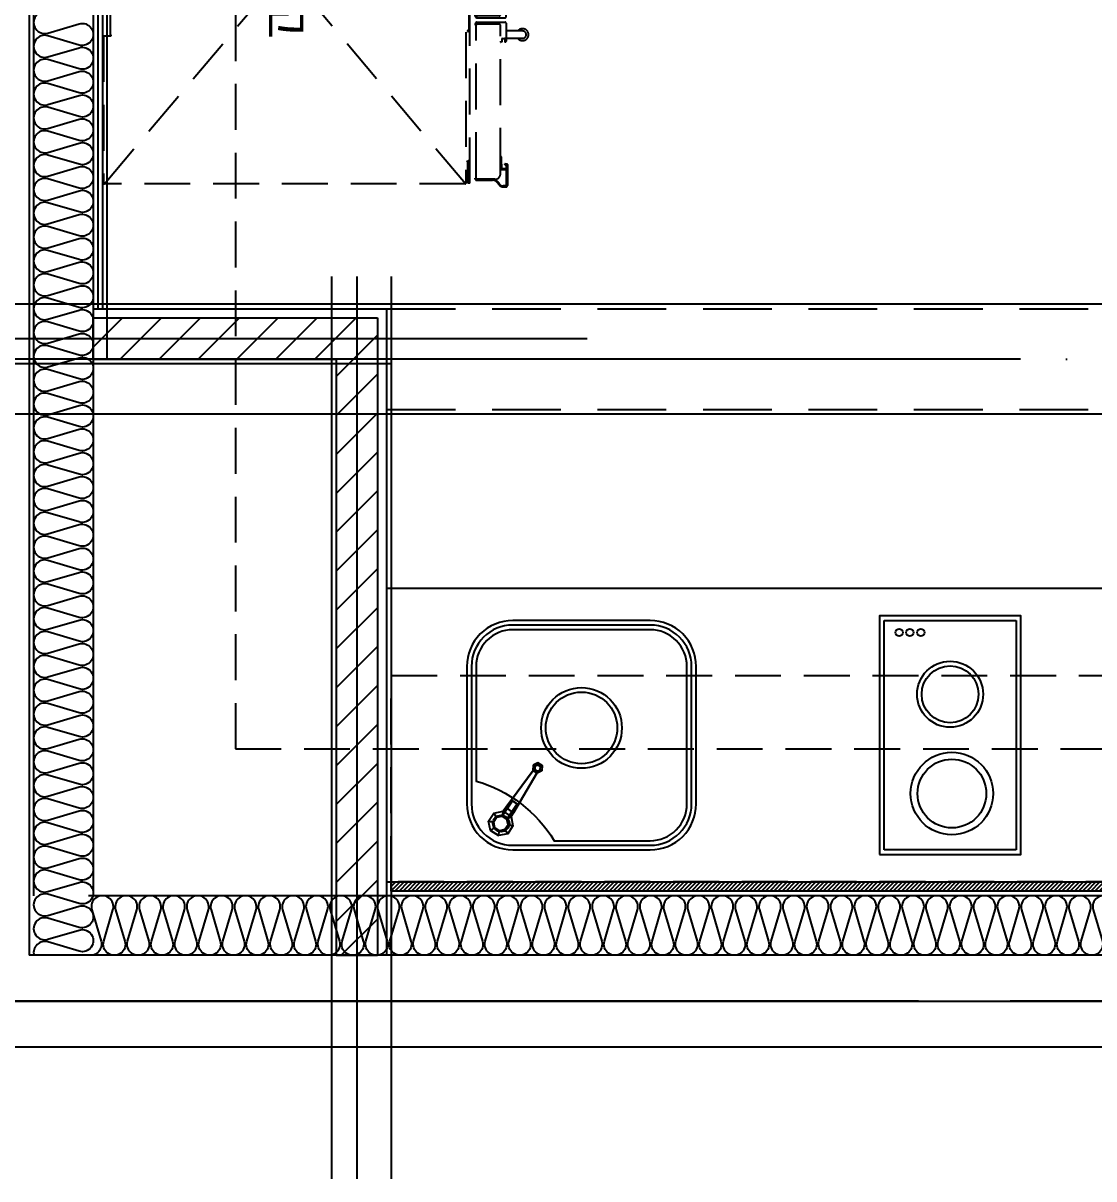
# Model space of a CAD drawing. Header units: millimetres. Extents: x 840000 to 1054178, y 0 to 59400.
# Drawn here: x 869549 to 871885, y 14583 to 17103 of the extents above; entities that cross this region are included whole.
import ezdxf
from ezdxf.enums import TextEntityAlignment as Align
from ezdxf.xclip import XClip

# ---------------------------------------------------------------- set-up
doc = ezdxf.new("R2010")
doc.units = ezdxf.units.MM
doc.header["$LTSCALE"] = 100
doc.header["$XCLIPFRAME"] = 0
for name, pattern in [('X - 단위세대 확장형$0$CEN', [62, 60, -1, 0, -1]), ('X - 단위세대 확장형$0$HID', [1.5, 1, -0.5]), ('X - 단위세대 확장형$0$xr-49D(확)$0$HID', [2.3, 1.5, -0.8]), ('X - 평면도$0$CEN', [62, 60, -1, 0, -1])]:
    doc.linetypes.add(name, pattern=pattern)
for name, color, linetype in [('SYM', 7, 'Continuous'), ('X - 단위세대 확장형$0$A-CEN', 1, 'X - 단위세대 확장형$0$CEN'), ('X - 단위세대 확장형$0$A-FIN', 8, 'Continuous'), ('X - 단위세대 확장형$0$A-GIP', 6, 'Continuous'), ('X - 단위세대 확장형$0$A-INS', 9, 'Continuous'), ('X - 단위세대 확장형$0$A-WALB', 3, 'Continuous'), ('X - 단위세대 확장형$0$AA-WAXM-CONC', 2, 'Continuous'), ('X - 단위세대 확장형$0$AA-XXXX-CNTL', 1, 'X - 단위세대 확장형$0$CEN'), ('X - 단위세대 확장형$0$AA-XXXX-PATT', 8, 'Continuous'), ('X - 단위세대 확장형$0$F-KIT', 6, 'Continuous'), ('X - 단위세대 확장형$0$X-55$0$02_F-KIT', 6, 'Continuous'), ('X - 단위세대 확장형$0$X-55$0$AA-FFXM-KICH', 4, 'Continuous'), ('X - 단위세대 확장형$0$X-55$0$AA-XXXX-FINL', 6, 'Continuous'), ('X - 단위세대 확장형$0$xr-49D(확)$0$AA-XXXX-HIDL2', 7, 'X - 단위세대 확장형$0$xr-49D(확)$0$HID'), ('X - 단위세대 확장형$0$결로방지단열재', 7, 'X - 단위세대 확장형$0$HID'), ('X - 평면도$0$A-CEN', 1, 'X - 평면도$0$CEN'), ('X - 평면도$0$AA-XXXX-CNTL', 1, 'X - 평면도$0$CEN')]:
    doc.layers.add(name, color=color, linetype=linetype)
doc.layers.add('X - 단위세대 확장형$0$A-MC', color=171, linetype='Continuous', plot=False)
doc.layers.add('X - 단위세대 확장형$0$DEFPOINT', color=163, linetype='Continuous', plot=False)
doc.styles.add('X - 단위세대 확장형$0$X-55$0$맑은 고딕', font='malgun.ttf')

# ---------------------------------------------------------------- blocks, each defined once
blk = doc.blocks.new('X - 단위세대 확장형$0$X-55$0$C14E34527')
at = {"layer": 'X - 단위세대 확장형$0$X-55$0$AA-FFXM-KICH', "color": 8, "linetype": 'Continuous', "ltscale": 0.5}
blk.add_line((87.2, 116.4), (65.1, 83.1), dxfattribs=at)
for points in [[(112.8, 147.5), (116.9, 127.2), (105.5, 109.9), (85.2, 105.8), (67.9, 117.2), (63.8, 137.5), (75.2, 154.8), (95.5, 158.9)], [(103.8, 141.4), (106.3, 129.3), (99.4, 118.9), (87.2, 116.4), (76.9, 123.3), (74.4, 135.5), (81.2, 145.8), (93.4, 148.3)], [(103.8, 141.4), (106.3, 129.3), (99.4, 118.9), (87.2, 116.4), (76.9, 123.3), (74.4, 135.5), (81.2, 145.8), (93.4, 148.3)]]:
    blk.add_lwpolyline(points, close=True, dxfattribs=at)
blk.add_circle((89.7, 132.3), 18, dxfattribs=at)
for points in [[(75.2, 154.8), (81.2, 145.8), (74.4, 135.5), (63.8, 137.5)], [(95.5, 158.9), (93.4, 148.3), (81.2, 145.8), (75.2, 154.8)], [(112.8, 147.5), (95.5, 158.9), (93.4, 148.3), (103.8, 141.4)], [(67.9, 117.2), (63.8, 137.5), (74.4, 135.5), (76.9, 123.3)], [(105.5, 109.9), (99.4, 118.9), (106.3, 129.3), (116.9, 127.2)], [(116.9, 127.2), (106.3, 129.3), (103.8, 141.4), (112.8, 147.5)], [(79.6, 97.5), (62.4, 108.9), (11.5, 22.7), (20.1, 16.9)], [(11.5, 22.7), (11.5, 22.7), (62.4, 108.9)], [(11.5, 22.7), (62.4, 108.9), (79.6, 97.5), (20.1, 16.9)], [(76.9, 123.3), (87.2, 116.4), (65.1, 83.1), (54.8, 89.9)], [(65.1, 83.1), (54.8, 89.9), (76.9, 123.3), (87.2, 116.4)], [(54.8, 89.9), (76.9, 123.3), (76.9, 123.3), (54.8, 89.9)], [(67.9, 117.2), (62.4, 108.9), (62.4, 108.9), (76.9, 123.3)], [(62.4, 108.9), (76.9, 123.3), (87.2, 116.4), (79.6, 97.5)], [(67.9, 117.2), (62.4, 108.9), (79.6, 97.5), (85.2, 105.8)], [(87.2, 116.4), (65.1, 83.1), (87.2, 116.4)], [(85.2, 105.8), (87.2, 116.4), (76.9, 123.3), (67.9, 117.2)], [(79.6, 97.5), (85.2, 105.8), (87.2, 116.4), (79.6, 97.5)], [(105.5, 109.9), (85.2, 105.8), (87.2, 116.4), (99.4, 118.9)], [(20.1, 16.9), (20.1, 16.9), (79.6, 97.5)], [(0.7, 17.8), (4.5, 15.3), (4.1, 8.4), (0, 6.3)], [(0, 6.3), (9.6, 0), (9.9, 4.6), (4.1, 8.4)], [(19.9, 5.1), (16, 7.7), (9.9, 4.6), (9.6, 0)], [(10.7, 18.3), (11.5, 22.7), (20.1, 16.9), (16.4, 14.5)], [(11.5, 22.7), (11, 22.9), (20.6, 16.6), (20.1, 16.9)]]:
    blk.add_3dface(points, dxfattribs=at)
for points, invisible_edges in [([(93.4, 148.3), (81.2, 145.8), (74.4, 135.5), (76.9, 123.3)], 8), ([(103.8, 141.4), (93.4, 148.3), (76.9, 123.3), (87.2, 116.4)], 10), ([(87.2, 116.4), (99.4, 118.9), (106.3, 129.3), (103.8, 141.4)], 8), ([(4.5, 15.3), (0.7, 17.8), (11, 22.9), (11.5, 22.7)], 8), ([(4.5, 15.3), (4.1, 8.4), (9.9, 4.6), (16, 7.7)], 8), ([(11.5, 22.7), (11.5, 22.7), (10.7, 18.3), (4.5, 15.3)], 8), ([(16, 7.7), (16.4, 14.5), (10.7, 18.3), (4.5, 15.3)], 8), ([(16.4, 14.5), (16, 7.7), (19.9, 5.1), (20.6, 16.6)], 8), ([(20.6, 16.6), (20.1, 16.9), (20.1, 16.9), (16.4, 14.5)], 8)]:
    blk.add_3dface(points, dxfattribs=dict(at, invisible_edges=invisible_edges))
blk = doc.blocks.new('X - 단위세대 확장형$0$X-55$0$C3F035890')
at = {"layer": 'X - 단위세대 확장형$0$X-55$0$AA-FFXM-KICH', "color": 8, "linetype": 'ByBlock', "ltscale": 2}
for points in [[(100, 221.3), (400, 221.3, 0.414214), (500, 321.3), (500, 621.3, 0.414214), (400, 721.3), (100, 721.3, 0.414214), (0, 621.3), (0, 321.3, 0.414214)], [(100, 231.3), (400, 231.3, 0.414214), (490, 321.3), (490, 621.3, 0.414214), (400, 711.3), (100, 711.3, 0.414214), (10, 621.3), (10, 321.3, 0.414214)], [(100, 241.3), (400, 241.3, 0.414214), (480, 321.3), (480, 571.3, -0.18912), (309.6, 701.3), (100, 701.3, 0.414214), (20, 621.3), (20, 321.3, 0.414214)]]:
    blk.add_lwpolyline(points, format="xyb", close=True, dxfattribs=at)
for radius in [88, 78]:
    blk.add_circle((250, 455.4), radius, dxfattribs=at)
at = {"layer": 'X - 단위세대 확장형$0$X-55$0$AA-FFXM-KICH', "linetype": 'ByBlock', "ltscale": 2}
blk.add_blockref('X - 단위세대 확장형$0$X-55$0$C14E34527', (335.7, 531.4), dxfattribs=at)
blk = doc.blocks.new('X - 단위세대 확장형$0$X-55$0$C4E620756')
at = {"layer": 'X - 단위세대 확장형$0$X-55$0$AA-XXXX-FINL', "color": 8}
for p, q in [((10, 10), (10, 510)), ((10, 10), (10, 510)), ((10, 510), (298, 510)), ((298, 510), (298, 10)), ((298, 510), (298, 10)), ((298, 10), (10, 10))]:
    blk.add_line(p, q, dxfattribs=at)
blk.add_lwpolyline([(308, 520), (0, 520), (0, 0), (308, 0)], close=True, dxfattribs=at)
blk.add_lwpolyline([(308, 520), (0, 520), (0, 0), (308, 0)], close=True, dxfattribs=at)
for centre, radius in [((150.2, 387.2), 89.9), ((150.2, 387.2), 89.9), ((150.2, 387.2), 74.9), ((150.2, 387.2), 74.9), ((154, 170.8), 72), ((154, 170.8), 62), ((217.8, 36.2), 8.02), ((241.9, 36.2), 8.02), ((265.2, 36.2), 8.02)]:
    blk.add_circle(centre, radius, dxfattribs=at)
blk = doc.blocks.new('X - 단위세대 확장형$0$A$C738F6F64')
at = {"layer": 'X - 단위세대 확장형$0$F-KIT', "color": 8, "linetype": 'X - 단위세대 확장형$0$HID'}
for p, q in [((-466, -393.7), (466, 393.6)), ((-466, 393.6), (466, -393.7)), ((-464.8, 393.6), (-466, 393.6)), ((-466, -393.7), (-466, 393.6)), ((-463.8, 394.6), (-464.8, 394.6)), ((-464.8, 393.6), (-464.8, 394.6)), ((-463.8, 394.6), (-463.8, 395.8)), ((-143.7, 395.8), (-463.8, 395.8)), ((-143.7, 379.6), (-143.7, 395.8)), ((-140.7, 379.6), (-143.7, 379.6)), ((-140.7, 379.6), (-140.7, 380.9)), ((-76.7, 380.9), (-140.7, 380.9)), ((-76.7, 379.6), (-76.7, 380.9)), ((-73.7, 379.6), (-76.7, 379.6)), ((-73.7, 395.8), (463.8, 395.8)), ((-73.7, 379.6), (-73.7, 395.8)), ((463.8, 394.6), (463.8, 395.8)), ((464.8, 394.6), (463.8, 394.6)), ((464.8, 393.6), (464.8, 394.6)), ((464.8, 393.6), (466, 393.6)), ((466, -393.7), (466, 393.6)), ((464.8, -394.9), (-464.8, -394.9)), ((-464.8, -399.4), (-420.4, -399.4)), ((-464.8, -403.4), (-464.8, -399.4)), ((-415.9, -399.4), (-417.5, -397)), ((-131.7, -398.4), (-133.7, -398.4)), ((-108.7, -401.4), (-128.7, -401.4)), ((-108.7, -401.4), (-108.7, -403.4)), ((-88.7, -401.4), (-108.7, -401.4)), ((-83.7, -398.4), (-85.7, -398.4)), ((416.8, -398.4), (418.7, -396.4)), ((421.7, -399.4), (464.8, -399.4)), ((464.8, -399.4), (464.8, -403.4)), ((-464.8, -403.4), (-108.7, -403.4)), ((-458.1, -417.9), (-458.1, -453.2)), ((-457.1, -422.9), (-457.1, -426.4)), ((-456.6, -426.9), (-456.4, -426.9)), ((-456.2, -428.9), (-456.2, -427.1)), ((-456.1, -421.9), (-456.1, -417.9)), ((-456.1, -458.2), (-456.1, -419.9)), ((-455.6, -415.4), (-453.6, -415.4)), ((-453.6, -417.4), (-455.6, -417.4)), ((-453.6, -415.4), (-453.6, -417.4)), ((-453.6, -417.4), (-120.2, -417.4)), ((-120.2, -415.9), (-120.2, -416.9)), ((-116.7, -415.4), (-119.7, -415.4)), ((-117.7, -467.7), (-117.7, -419.9)), ((-113.7, -418.4), (-113.7, -480.5)), ((-108.7, -403.4), (-88.7, -403.4)), ((-103.7, -418.4), (-103.7, -480.5)), ((-100.7, -415.4), (-97.7, -415.4)), ((-99.7, -467.7), (-99.7, -419.9)), ((-97.2, -415.9), (-97.2, -416.9)), ((453.6, -417.4), (-97.2, -417.4)), ((-88.7, -403.4), (464.8, -403.4)), ((455.6, -415.4), (453.6, -415.4)), ((453.6, -415.4), (453.6, -417.4)), ((453.6, -417.4), (455.6, -417.4)), ((456.1, -421.9), (456.1, -417.9)), ((456.1, -458.2), (456.1, -419.9)), ((456.2, -428.9), (456.2, -427.1)), ((456.6, -426.9), (456.4, -426.9)), ((457.1, -422.9), (457.1, -426.4)), ((458.1, -417.9), (458.1, -453.2)), ((-457.1, -446.4), (-457.1, -449.9)), ((-456.6, -445.9), (-456.4, -445.9)), ((-456.2, -443.9), (-456.2, -428.9)), ((-456.2, -445.7), (-456.2, -443.9)), ((-456.1, -450.9), (-456.1, -453.2)), ((456.1, -450.9), (456.1, -453.2)), ((456.2, -443.9), (456.2, -428.9)), ((456.2, -445.7), (456.2, -443.9)), ((456.6, -445.9), (456.4, -445.9)), ((457.1, -446.4), (457.1, -449.9)), ((-472.5, -476), (-472.5, -482.5)), ((-470.5, -482.5), (-470.5, -476)), ((-467.7, -466.4), (-462.9, -462.8)), ((-466.5, -468), (-461.7, -464.5)), ((-444.1, -470.2), (-120.2, -470.2)), ((-434.5, -470.7), (-434.5, -483)), ((-433, -471.2), (-422.9, -471.2)), ((-432.5, -473.7), (-432.5, -482)), ((-432.3, -473.5), (-423.4, -473.5)), ((-423.3, -473.4), (-422.3, -472.2)), ((-422.3, -472.2), (-420.3, -472.2)), ((-422.1, -470.7), (-422.2, -470.9)), ((-420.7, -470.2), (-407, -470.2)), ((-420.5, -472.2), (-407, -472.2)), ((-406.5, -470.7), (-406.5, -471.7)), ((-154.7, -470.2), (-156.7, -470.2)), ((-156.7, -472.2), (-156.7, -470.7)), ((-155.8, -473.4), (-156.7, -472.2)), ((-148.9, -473.5), (-155.6, -473.5)), ((-148.7, -473.7), (-148.7, -479.4)), ((444.1, -470.2), (-97.2, -470.2)), ((-68.7, -473.7), (-68.7, -479.4)), ((-68.5, -473.5), (-61.8, -473.5)), ((-62.7, -470.2), (-60.7, -470.2)), ((-61.6, -473.4), (-60.7, -472.2)), ((-60.7, -472.2), (-60.7, -470.7)), ((406.5, -470.7), (406.5, -471.7)), ((420.7, -470.2), (407, -470.2)), ((420.5, -472.2), (407, -472.2)), ((422.4, -472.2), (420.4, -472.2)), ((422.1, -470.7), (422.2, -470.9)), ((423.3, -473.4), (422.4, -472.2)), ((433, -471.2), (422.9, -471.2)), ((432.3, -473.5), (423.4, -473.5)), ((432.5, -473.7), (432.5, -482)), ((434.5, -470.7), (434.5, -483)), ((466.5, -468), (461.8, -464.5)), ((467.7, -466.4), (462.9, -462.8)), ((470.5, -482.5), (470.5, -476)), ((472.5, -476), (472.5, -482.5)), ((-469.5, -483.5), (-435, -483.5)), ((-423.5, -485.5), (-469.5, -485.5)), ((-424.5, -483), (-431.5, -483)), ((-424.5, -480), (-424.5, -483)), ((-424.5, -480), (-424.5, -480)), ((-424, -479.5), (-422.7, -479.5)), ((-422.5, -480.5), (-422.5, -479.7)), ((-422.5, -480.5), (-422.5, -484.5)), ((-156.7, -480.5), (-156.7, -479.7)), ((-155.2, -479.5), (-156.5, -479.5)), ((-154.7, -480), (-154.7, -480.5)), ((-154.7, -480), (-154.7, -480)), ((-154.7, -480.4), (-149.7, -480.4)), ((-115.7, -482.5), (-154.7, -482.5)), ((-148.7, -518.5), (-148.7, -482.5)), ((-132.7, -518.5), (-132.7, -482.5)), ((-101.7, -482.5), (-62.7, -482.5)), ((-84.7, -518.5), (-84.7, -482.5)), ((-68.7, -518.5), (-68.7, -482.5)), ((-62.7, -480.4), (-67.7, -480.4)), ((-62.7, -480), (-62.7, -480.5)), ((-62.7, -480), (-62.7, -480)), ((-62.2, -479.5), (-60.9, -479.5)), ((-60.7, -480.5), (-60.7, -479.7)), ((422.5, -480.5), (422.5, -479.7)), ((422.5, -480.5), (422.5, -484.5)), ((424, -479.5), (422.7, -479.5)), ((423.5, -485.5), (469.5, -485.5)), ((424.5, -480), (424.5, -483)), ((424.5, -480), (424.5, -480)), ((424.5, -483), (431.5, -483)), ((469.5, -483.5), (435, -483.5))]:
    blk.add_line(p, q, dxfattribs=at)
blk.add_lwpolyline([(-463.8, 395.8), (-466, 395.8), (-466, 393.6), (-463.8, 393.6)], close=True, dxfattribs=at)
for centre, radius, start, end in [((-464.8, -393.7), 1.2, 180, 270), ((-420.8, -398.4), 5, 270, 347.8398), ((-420.4, -396.4), 3, 270, 348.0765), ((-128.7, -398.4), 5, 180.5, 270), ((-128.7, -398.4), 3, 180.5, 270), ((-88.7, -398.4), 5, 270, 359.5), ((-88.7, -398.4), 3, 270, 359.5), ((421.8, -398.4), 5, 180.5, 270), ((421.7, -396.4), 3, 180.5, 270), ((464.8, -393.7), 1.2, 270, 0), ((-455.6, -417.9), 2.5, 90, 180), ((-456.6, -422.9), 0.5, 90, 180), ((-456.6, -426.4), 0.5, 180, 270), ((-456.6, -421.9), 0.5, 270, 0), ((-456.4, -427.1), 0.2, 0, 90), ((-455.6, -417.9), 0.5, 90, 180), ((-453.6, -419.9), 2.5, 90, 180), ((-119.7, -415.9), 0.5, 90, 180), ((-119.7, -416.9), 0.5, 180, 270), ((-120.2, -419.9), 2.5, 0, 90), ((-116.7, -418.4), 3, 0, 90), ((-100.7, -418.4), 3, 90, 180), ((-97.2, -419.9), 2.5, 90, 180), ((-97.7, -415.9), 0.5, 0, 90), ((-97.7, -416.9), 0.5, 270, 0), ((453.6, -419.9), 2.5, 0, 90), ((455.6, -417.9), 2.5, 0, 90), ((455.6, -417.9), 0.5, 0, 90), ((456.6, -421.9), 0.5, 180, 270), ((456.4, -427.1), 0.2, 90, 180), ((456.6, -422.9), 0.5, 0, 90), ((456.6, -426.4), 0.5, 270, 0), ((-470.1, -453.2), 12, 306.6144, 0), ((-456.6, -446.4), 0.5, 90, 180), ((-456.6, -449.9), 0.5, 180, 270), ((-456.6, -450.9), 0.5, 0, 90), ((-470.1, -453.2), 14, 346.2709, 0), ((-456.4, -445.7), 0.2, 270, 0), ((456.6, -450.9), 0.5, 90, 180), ((470.1, -453.2), 14, 180, 193.7291), ((456.4, -445.7), 0.2, 180, 270), ((456.6, -446.4), 0.5, 0, 90), ((456.6, -449.9), 0.5, 270, 0), ((470.1, -453.2), 12, 180, 233.3856), ((-460.5, -476), 12, 126.6144, 180), ((-460.5, -476), 10, 126.6144, 180), ((-470.1, -453.2), 14, 306.6144, 346.2709), ((-444.1, -458.2), 12, 180, 270), ((-434, -470.7), 0.5, 90, 180), ((-434, -470.7), 0.5, 0, 90), ((-433, -470.7), 0.5, 180, 270), ((-432.3, -473.7), 0.2, 90, 180), ((-423.4, -473.3), 0.2, 270, 322.4314), ((-422.9, -470.2), 1, 270, 315), ((-422.3, -472.4), 0.2, 90, 142.4314), ((-420.7, -472.2), 2, 90, 135), ((-407, -470.7), 0.5, 0, 90), ((-407, -471.7), 0.5, 270, 0), ((-156.2, -470.7), 0.5, 90, 180), ((-155.6, -473.3), 0.2, 217.5686, 270), ((-148.9, -473.7), 0.2, 0, 90), ((-120.2, -467.7), 2.5, 270, 0), ((-97.2, -467.7), 2.5, 180, 270), ((-68.5, -473.7), 0.2, 90, 180), ((-61.8, -473.3), 0.2, 270, 322.4314), ((-61.2, -470.7), 0.5, 0, 90), ((407, -470.7), 0.5, 90, 180), ((407, -471.7), 0.5, 180, 270), ((420.7, -472.2), 2, 45, 90), ((422.9, -470.2), 1, 225, 270), ((422.3, -472.4), 0.2, 37.5686, 90), ((423.4, -473.3), 0.2, 217.5686, 270), ((432.3, -473.7), 0.2, 0, 90), ((433, -470.7), 0.5, 270, 0), ((434, -470.7), 0.5, 90, 180), ((434, -470.7), 0.5, 0, 90), ((444.1, -458.2), 12, 270, 0), ((470.1, -453.2), 14, 193.7291, 233.3856), ((460.5, -476), 10, 0, 53.3856), ((460.5, -476), 12, 0, 53.3856), ((-469.5, -482.5), 3, 180, 270), ((-469.5, -482.5), 1, 180, 270), ((-435, -483), 0.5, 270, 0), ((-431.5, -482), 1, 180, 270), ((-424, -480), 0.5, 90, 180), ((-423.5, -484.5), 1, 270, 0), ((-422.7, -479.7), 0.2, 0, 90), ((-156.5, -479.7), 0.2, 90, 180), ((-154.7, -480.5), 2, 180, 270), ((-155.2, -480), 0.5, 0, 90), ((-149.7, -479.4), 1, 270, 0), ((-115.7, -480.5), 2, 270, 0), ((-101.7, -480.5), 2, 180, 270), ((-67.7, -479.4), 1, 180, 270), ((-62.2, -480), 0.5, 90, 180), ((-62.7, -480.5), 2, 270, 0), ((-60.9, -479.7), 0.2, 0, 90), ((422.7, -479.7), 0.2, 90, 180), ((423.5, -484.5), 1, 180, 270), ((424, -480), 0.5, 0, 90), ((431.5, -482), 1, 270, 0), ((435, -483), 0.5, 180, 270), ((469.5, -482.5), 3, 270, 0), ((469.5, -482.5), 1, 270, 0), ((-140.7, -518.5), 13, 127.9799, 52.0201), ((-140.7, -518.5), 8, 180, 0), ((-76.7, -518.5), 13, 127.9799, 52.0201), ((-76.7, -518.5), 8, 180, 0)]:
    blk.add_arc(centre, radius, start, end, dxfattribs=at)
at = {"layer": 'X - 단위세대 확장형$0$DEFPOINT', "style": 'X - 단위세대 확장형$0$X-55$0$맑은 고딕'}
blk.add_text('냉장고', height=80, rotation=180, dxfattribs=at).set_placement((0, 0), align=Align.MIDDLE_CENTER)
blk = doc.blocks.new('X - 단위세대 확장형$0$A$Cc77666b6')
at = {"layer": 'X - 단위세대 확장형$0$AA-XXXX-PATT'}
h = blk.add_hatch(dxfattribs=at)
h.set_pattern_fill('_USER', color=256, scale=60, angle=45, style=0, pattern_type=0)
h.set_pattern_definition([(45, (-1064951.98, -38513.11), (-42.426407, 42.426407), [])])
h.paths.add_polyline_path([(-7380, -6160), (-8000, -6160), (-8000, -6250), (-7470, -6250), (-7470, -7550), (-7380, -7550)])
h.paths.add_polyline_path([(-7400, -1730), (-8050, -1730), (-8050, -1820), (-7490, -1820), (-7490, -2720), (-8040, -2720), (-8040, -2810), (-7400, -2810)])
at = {"layer": 'X - 단위세대 확장형$0$X-55$0$AA-XXXX-FINL'}
h = blk.add_hatch(dxfattribs=at)
h.set_pattern_fill('ANSI31', color=5, scale=2)
h.set_pattern_definition([(45, (-1682064.9806, -246584.729), (-4.49012806, 4.49012806), [])])
h.paths.add_polyline_path([(-7350, -7410), (-7350, -7390), (-4985, -7390), (-4985, -7410)])
at = {"layer": 'X - 단위세대 확장형$0$A-CEN'}
for p, q in [((-7425, -6070), (-7425, -8037.5)), ((-8890, -6205), (-6922.5, -6205))]:
    blk.add_line(p, q, dxfattribs=at)
at = {"layer": 'X - 단위세대 확장형$0$A-FIN'}
for p, q in [((-8000, -6140), (-7360, -6140)), ((-7360, -6140), (-7360, -7550))]:
    blk.add_line(p, q, dxfattribs=at)
at = {"layer": 'X - 단위세대 확장형$0$A-GIP'}
for p, q in [((-7990, -4710), (-7990, -6140)), ((-7980, -4710), (-7980, -6140))]:
    blk.add_line(p, q, dxfattribs=at)
at = {"layer": 'X - 단위세대 확장형$0$A-INS'}
for p, q in [((-8130, -4710), (-8130, -7420)), ((-8000, -4710), (-8000, -7420)), ((-4230, -7420), (-8010, -7420))]:
    blk.add_line(p, q, dxfattribs=at)
for points in [[(-8099.1, -5492.9, 1.337395), (-8099.1, -5539.1), (-8030.9, -5518.9, -1.337394), (-8030.9, -5565.1), (-8099.1, -5544.9, 1.337394), (-8099.1, -5591.1), (-8030.9, -5570.9, -1.337394), (-8030.9, -5617.1), (-8099.1, -5596.9, 1.337394), (-8099.1, -5643.1), (-8030.9, -5622.9, -1.337394), (-8030.9, -5669.1), (-8099.1, -5648.9, 1.337394), (-8099.1, -5695.1), (-8030.9, -5674.9, -1.337395), (-8030.9, -5721.1), (-8099.1, -5700.9, 1.337395), (-8099.1, -5747.1), (-8030.9, -5726.9, -1.337394), (-8030.9, -5773.1), (-8099.1, -5752.9, 1.337394), (-8099.1, -5799.1), (-8030.9, -5778.9, -1.337394), (-8030.9, -5825.1), (-8099.1, -5804.9, 1.337394), (-8099.1, -5851.1), (-8030.9, -5830.9, -1.337394), (-8030.9, -5877.1), (-8099.1, -5856.9, 1.337394), (-8099.1, -5903.1), (-8030.9, -5882.9, -1.337394), (-8030.9, -5929.1), (-8099.1, -5908.9, 1.337394), (-8099.1, -5955.1), (-8030.9, -5934.9, -1.337394), (-8030.9, -5981.1), (-8099.1, -5960.9, 1.337395), (-8099.1, -6007.1), (-8030.9, -5986.9, -1.337395), (-8030.9, -6033.1), (-8099.1, -6012.9, 1.337394), (-8099.1, -6059.1), (-8030.9, -6038.9, -1.337394), (-8030.9, -6085.1), (-8099.1, -6064.9, 1.337394), (-8099.1, -6111.1), (-8030.9, -6090.9, -1.337394), (-8030.9, -6137.1), (-8099.1, -6116.9, 1.337395), (-8099.1, -6163.1), (-8030.9, -6142.9, -1.337395), (-8030.9, -6189.1), (-8099.1, -6168.9, 1.337395), (-8099.1, -6215.1), (-8030.9, -6194.9, -1.337395), (-8030.9, -6241.1), (-8099.1, -6220.9, 1.337395), (-8099.1, -6267.1), (-8030.9, -6246.9, -1.337395), (-8030.9, -6293.1), (-8099.1, -6272.9, 1.337395), (-8099.1, -6319.1), (-8030.9, -6298.9, -1.337395), (-8030.9, -6345.1), (-8099.1, -6324.9, 1.337395), (-8099.1, -6371.1), (-8030.9, -6350.9, -1.337395), (-8030.9, -6397.1), (-8099.1, -6376.9, 1.337395), (-8099.1, -6423.1), (-8030.9, -6402.9, -1.337395), (-8030.9, -6449.1), (-8099.1, -6428.9, 1.337395), (-8099.1, -6475.1), (-8030.9, -6454.9, -1.337395), (-8030.9, -6501.1), (-8099.1, -6480.9, 1.337395), (-8099.1, -6527.1), (-8030.9, -6506.9, -1.337395), (-8030.9, -6553.1), (-8099.1, -6532.9, 1.337395), (-8099.1, -6579.1), (-8030.9, -6558.9, -1.337395), (-8030.9, -6605.1), (-8099.1, -6584.9, 1.337395), (-8099.1, -6631.1), (-8030.9, -6610.9, -1.337395), (-8030.9, -6657.1), (-8099.1, -6636.9, 1.337395), (-8099.1, -6683.1), (-8030.9, -6662.9, -1.337395), (-8030.9, -6709.1), (-8099.1, -6688.9, 1.337395), (-8099.1, -6735.1), (-8030.9, -6714.9, -1.337395), (-8030.9, -6761.1), (-8099.1, -6740.9, 1.337395), (-8099.1, -6787.1), (-8030.9, -6766.9, -1.337395), (-8030.9, -6813.1), (-8099.1, -6792.9, 1.337395), (-8099.1, -6839.1), (-8030.9, -6818.9, -1.337395), (-8030.9, -6865.1), (-8099.1, -6844.9, 1.337395), (-8099.1, -6891.1), (-8030.9, -6870.9, -1.337395), (-8030.9, -6917.1), (-8099.1, -6896.9, 1.337395), (-8099.1, -6943.1), (-8030.9, -6922.9, -1.337395), (-8030.9, -6969.1), (-8099.1, -6948.9, 1.337395), (-8099.1, -6995.1), (-8030.9, -6974.9, -1.337395), (-8030.9, -7021.1), (-8099.1, -7000.9, 1.337395), (-8099.1, -7047.1), (-8030.9, -7026.9, -1.337395), (-8030.9, -7073.1), (-8099.1, -7052.9, 1.337395), (-8099.1, -7099.1), (-8030.9, -7078.9, -1.337395), (-8030.9, -7125.1), (-8099.1, -7104.9, 1.337395), (-8099.1, -7151.1), (-8030.9, -7130.9, -1.337395), (-8030.9, -7177.1), (-8099.1, -7156.9, 1.337395), (-8099.1, -7203.1), (-8030.9, -7182.9, -1.337395), (-8030.9, -7229.1), (-8099.1, -7208.9, 1.337395), (-8099.1, -7255.1), (-8030.9, -7234.9, -1.337395), (-8030.9, -7281.1), (-8099.1, -7260.9, 1.337395), (-8099.1, -7307.1), (-8030.9, -7286.9, -1.337395), (-8030.9, -7333.1), (-8099.1, -7312.9, 1.337395), (-8099.1, -7359.1), (-8030.9, -7338.9, -1.337395), (-8030.9, -7385.1), (-8099.1, -7364.9, 1.337395), (-8099.1, -7411.1), (-8030.9, -7390.9, -1.337395), (-8030.9, -7437.1), (-8099.1, -7416.9, 1.337395), (-8099.1, -7463.1), (-8030.9, -7442.9, -1.337395), (-8030.9, -7489.1), (-8099.1, -7468.9, 1.337395), (-8099.1, -7515.1), (-8030.9, -7494.9, -1.337395), (-8030.9, -7541.1), (-8099.1, -7520.9, 0.582447), (-8129.2, -7550, 0.582447)], [(-5772.9, -7450.9, 1.337394), (-5819.1, -7450.9), (-5798.9, -7519.1, -1.337394), (-5845.1, -7519.1), (-5824.9, -7450.9, 1.337394), (-5871.1, -7450.9), (-5850.9, -7519.1, -1.337394), (-5897.1, -7519.1), (-5876.9, -7450.9, 1.337394), (-5923.1, -7450.9), (-5902.9, -7519.1, -1.337394), (-5949.1, -7519.1), (-5928.9, -7450.9, 1.337394), (-5975.1, -7450.9), (-5954.9, -7519.1, -1.337394), (-6001.1, -7519.1), (-5980.9, -7450.9, 1.337394), (-6027.1, -7450.9), (-6006.9, -7519.1, -1.337394), (-6053.1, -7519.1), (-6032.9, -7450.9, 1.337394), (-6079.1, -7450.9), (-6058.9, -7519.1, -1.337394), (-6105.1, -7519.1), (-6084.9, -7450.9, 1.337394), (-6131.1, -7450.9), (-6110.9, -7519.1, -1.337394), (-6157.1, -7519.1), (-6136.9, -7450.9, 1.337394), (-6183.1, -7450.9), (-6162.9, -7519.1, -1.337394), (-6209.1, -7519.1), (-6188.9, -7450.9, 1.337394), (-6235.1, -7450.9), (-6214.9, -7519.1, -1.337394), (-6261.1, -7519.1), (-6240.9, -7450.9, 1.337394), (-6287.1, -7450.9), (-6266.9, -7519.1, -1.337394), (-6313.1, -7519.1), (-6292.9, -7450.9, 1.337394), (-6339.1, -7450.9), (-6318.9, -7519.1, -1.337394), (-6365.1, -7519.1), (-6344.9, -7450.9, 1.337394), (-6391.1, -7450.9), (-6370.9, -7519.1, -1.337394), (-6417.1, -7519.1), (-6396.9, -7450.9, 1.337394), (-6443.1, -7450.9), (-6422.9, -7519.1, -1.337394), (-6469.1, -7519.1), (-6448.9, -7450.9, 1.337394), (-6495.1, -7450.9), (-6474.9, -7519.1, -1.337394), (-6521.1, -7519.1), (-6500.9, -7450.9, 1.337394), (-6547.1, -7450.9), (-6526.9, -7519.1, -1.337394), (-6573.1, -7519.1), (-6552.9, -7450.9, 1.337394), (-6599.1, -7450.9), (-6578.9, -7519.1, -1.337394), (-6625.1, -7519.1), (-6604.9, -7450.9, 1.337394), (-6651.1, -7450.9), (-6630.9, -7519.1, -1.337394), (-6677.1, -7519.1), (-6656.9, -7450.9, 1.337394), (-6703.1, -7450.9), (-6682.9, -7519.1, -1.337394), (-6729.1, -7519.1), (-6708.9, -7450.9, 1.337394), (-6755.1, -7450.9), (-6734.9, -7519.1, -1.337394), (-6781.1, -7519.1), (-6760.9, -7450.9, 1.337394), (-6807.1, -7450.9), (-6786.9, -7519.1, -1.337394), (-6833.1, -7519.1), (-6812.9, -7450.9, 1.337394), (-6859.1, -7450.9), (-6838.9, -7519.1, -1.337394), (-6885.1, -7519.1), (-6864.9, -7450.9, 1.337394), (-6911.1, -7450.9), (-6890.9, -7519.1, -1.337394), (-6937.1, -7519.1), (-6916.9, -7450.9, 1.337394), (-6963.1, -7450.9), (-6942.9, -7519.1, -1.337394), (-6989.1, -7519.1), (-6968.9, -7450.9, 1.337394), (-7015.1, -7450.9), (-6994.9, -7519.1, -1.337394), (-7041.1, -7519.1), (-7020.9, -7450.9, 1.337394), (-7067.1, -7450.9), (-7046.9, -7519.1, -1.337394), (-7093.1, -7519.1), (-7072.9, -7450.9, 1.337394), (-7119.1, -7450.9), (-7098.9, -7519.1, -1.337394), (-7145.1, -7519.1), (-7124.9, -7450.9, 1.337394), (-7171.1, -7450.9), (-7150.9, -7519.1, -1.337394), (-7197.1, -7519.1), (-7176.9, -7450.9, 1.337394), (-7223.1, -7450.9), (-7202.9, -7519.1, -1.337394), (-7249.1, -7519.1), (-7228.9, -7450.9, 1.337394), (-7275.1, -7450.9), (-7254.9, -7519.1, -1.337394), (-7301.1, -7519.1), (-7280.9, -7450.9, 1.337394), (-7327.1, -7450.9), (-7306.9, -7519.1, -1.337394), (-7353.1, -7519.1), (-7332.9, -7450.9, 1.337394), (-7379.1, -7450.9), (-7358.9, -7519.1, -1.337394), (-7405.1, -7519.1), (-7384.9, -7450.9, 1.337394), (-7431.1, -7450.9), (-7410.9, -7519.1, -1.337394), (-7457.1, -7519.1), (-7436.9, -7450.9, 1.337394), (-7483.1, -7450.9), (-7462.9, -7519.1, -1.337394), (-7509.1, -7519.1), (-7488.9, -7450.9, 1.337394), (-7535.1, -7450.9), (-7514.9, -7519.1, -1.337394), (-7561.1, -7519.1), (-7540.9, -7450.9, 1.337394), (-7587.1, -7450.9), (-7566.9, -7519.1, -1.337394), (-7613.1, -7519.1), (-7592.9, -7450.9, 1.337394), (-7639.1, -7450.9), (-7618.9, -7519.1, -1.337394), (-7665.1, -7519.1), (-7644.9, -7450.9, 1.337394), (-7691.1, -7450.9), (-7670.9, -7519.1, -1.337394), (-7717.1, -7519.1), (-7696.9, -7450.9, 1.337394), (-7743.1, -7450.9), (-7722.9, -7519.1, -1.337394), (-7769.1, -7519.1), (-7748.9, -7450.9, 1.337394), (-7795.1, -7450.9), (-7774.9, -7519.1, -1.337394), (-7821.1, -7519.1), (-7800.9, -7450.9, 1.337394), (-7847.1, -7450.9), (-7826.9, -7519.1, -1.337394), (-7873.1, -7519.1), (-7852.9, -7450.9, 1.337394), (-7899.1, -7450.9), (-7878.9, -7519.1, -1.337394), (-7925.1, -7519.1), (-7904.9, -7450.9, 1.337394), (-7951.1, -7450.9), (-7930.9, -7519.1, -1.337394), (-7977.1, -7519.1), (-7956.9, -7450.9, 1.337394), (-8003.1, -7450.9), (-7982.9, -7519.1, -0.554317), (-8010, -7549.7)]]:
    blk.add_lwpolyline(points, format="xyb", dxfattribs=at)
at = {"layer": 'X - 단위세대 확장형$0$A-MC'}
for p, q in [((-7970, -4509.3), (-7970, -6250)), ((-7480, -6070), (-7480, -8037.5)), ((-7350, -6070), (-7350, -8037.5)), ((222.5, -6130), (-8350, -6130)), ((-8000, -6135), (-8000, -7420)), ((-7350, -6260), (-8350, -6260)), ((222.5, -6370), (-8350, -6370))]:
    blk.add_line(p, q, dxfattribs=at)
at = {"layer": 'X - 단위세대 확장형$0$A-WALB'}
for p, q in [((-8000, -6160), (-7380, -6160)), ((-8000, -6250), (-8000, -6160)), ((-7380, -6160), (-7380, -7550)), ((-8000, -6250), (-7470, -6250)), ((-7470, -6250), (-7470, -7550))]:
    blk.add_line(p, q, dxfattribs=at)
at = {"layer": 'X - 단위세대 확장형$0$AA-WAXM-CONC'}
for p, q in [((-8140, -4320), (-8140, -7550)), ((-4240, -7550), (-8140, -7550)), ((-4240, -7750), (-8340, -7750))]:
    blk.add_line(p, q, dxfattribs=at)
at = {"layer": 'X - 단위세대 확장형$0$AA-XXXX-CNTL'}
for p, q in [((222.5, -6250), (-8350, -6250)), ((0, -7650), (-8340, -7650))]:
    blk.add_line(p, q, dxfattribs=at)
at = {"layer": 'X - 단위세대 확장형$0$AA-XXXX-PATT'}
blk.add_line((-7470, -7550), (-7380, -7550), dxfattribs=at)
at = {"layer": 'X - 단위세대 확장형$0$F-KIT', "color": 5, "linetype": 'X - 단위세대 확장형$0$HID'}
blk.add_lwpolyline([(-4985, -6940), (-4985, -7390), (-7350, -7390), (-7350, -6940)], close=True, dxfattribs=at)
at = {"layer": 'X - 단위세대 확장형$0$X-55$0$02_F-KIT'}
blk.add_lwpolyline([(-7360, -6750), (-7360, -7390), (-4985, -7390), (-4985, -5030), (-5625, -5030), (-5625, -6750)], close=True, dxfattribs=at)
at = {"layer": 'X - 단위세대 확장형$0$X-55$0$AA-XXXX-FINL', "color": 5}
blk.add_lwpolyline([(-7350, -7410), (-7350, -7390), (-4985, -7390), (-4985, -7410)], close=True, dxfattribs=at)
at = {"layer": 'X - 단위세대 확장형$0$xr-49D(확)$0$AA-XXXX-HIDL2'}
for p, q in [((-7360, -6140), (-1610, -6140)), ((-7360, -6360), (-1390, -6360))]:
    blk.add_line(p, q, dxfattribs=at)
at = {"rotation": 90}
blk.add_blockref('X - 단위세대 확장형$0$A$C738F6F64', (-7582, -5401.8), dxfattribs=at)
at = {"layer": 'X - 단위세대 확장형$0$X-55$0$AA-XXXX-FINL', "linetype": 'ByBlock', "ltscale": 2, "zscale": -1.000000000000002, "rotation": 180}
for name, p in [('X - 단위세대 확장형$0$X-55$0$C3F035890', (-6685, -6598.7)), ('X - 단위세대 확장형$0$X-55$0$C4E620756', (-5977, -6810))]:
    blk.add_blockref(name, p, dxfattribs=at)
blk = doc.blocks.new('X - 단위세대 확장형$0$20220222-결로')
at = {"layer": 'X - 단위세대 확장형$0$결로방지단열재'}
blk.add_lwpolyline([(-21220, -930), (-21220, -7930), (-14180, -7930), (-14180, -4050)], dxfattribs=at)
blk = doc.blocks.new('X - 단위세대 확장형', base_point=(-475.4, -286.7))
blk.add_blockref('X - 단위세대 확장형$0$20220222-결로', (70482, 39343.1))
blk.add_blockref('X - 단위세대 확장형$0$A$Cc77666b6', (56952, 38513.1))
blk = doc.blocks.new('X - 평면도$0$A$Cbe97687a')
at = {"layer": 'X - 평면도$0$A-CEN'}
blk.add_line((1500, -250), (1500, 2157.2), dxfattribs=at)
blk = doc.blocks.new('X - 평면도', base_point=(-475.4, -286.7))
at = {"layer": 'X - 평면도$0$AA-XXXX-CNTL'}
blk.add_line((1287286.2, 30863.1), (1318162.2, 30863.1), dxfattribs=at)
at = {"rotation": 90}
blk.add_blockref('X - 평면도$0$A$Cbe97687a', (1308612, 30763.1), dxfattribs=at)

msp = doc.modelspace()

# ---------------------------------------------------------------- block references
ref = msp.add_blockref('X - 평면도', (-439725.3, -16179.1))
XClip(ref).set_block_clipping_path([(1279249.9173513227, 15892.4151621314), (1363249.9173513227, 75292.4151621313)])

# ---------------------------------------------------------------- next in the draw order: block references
at = {"layer": 'SYM'}
ref = msp.add_blockref('X - 단위세대 확장형', (820274.7, -16179.1), dxfattribs=at)
XClip(ref).set_block_clipping_path([(27286.2339647645, 22495.2025850526), (88213.6007378809, 68689.6277392105)])

doc.saveas('drawing.dxf')
